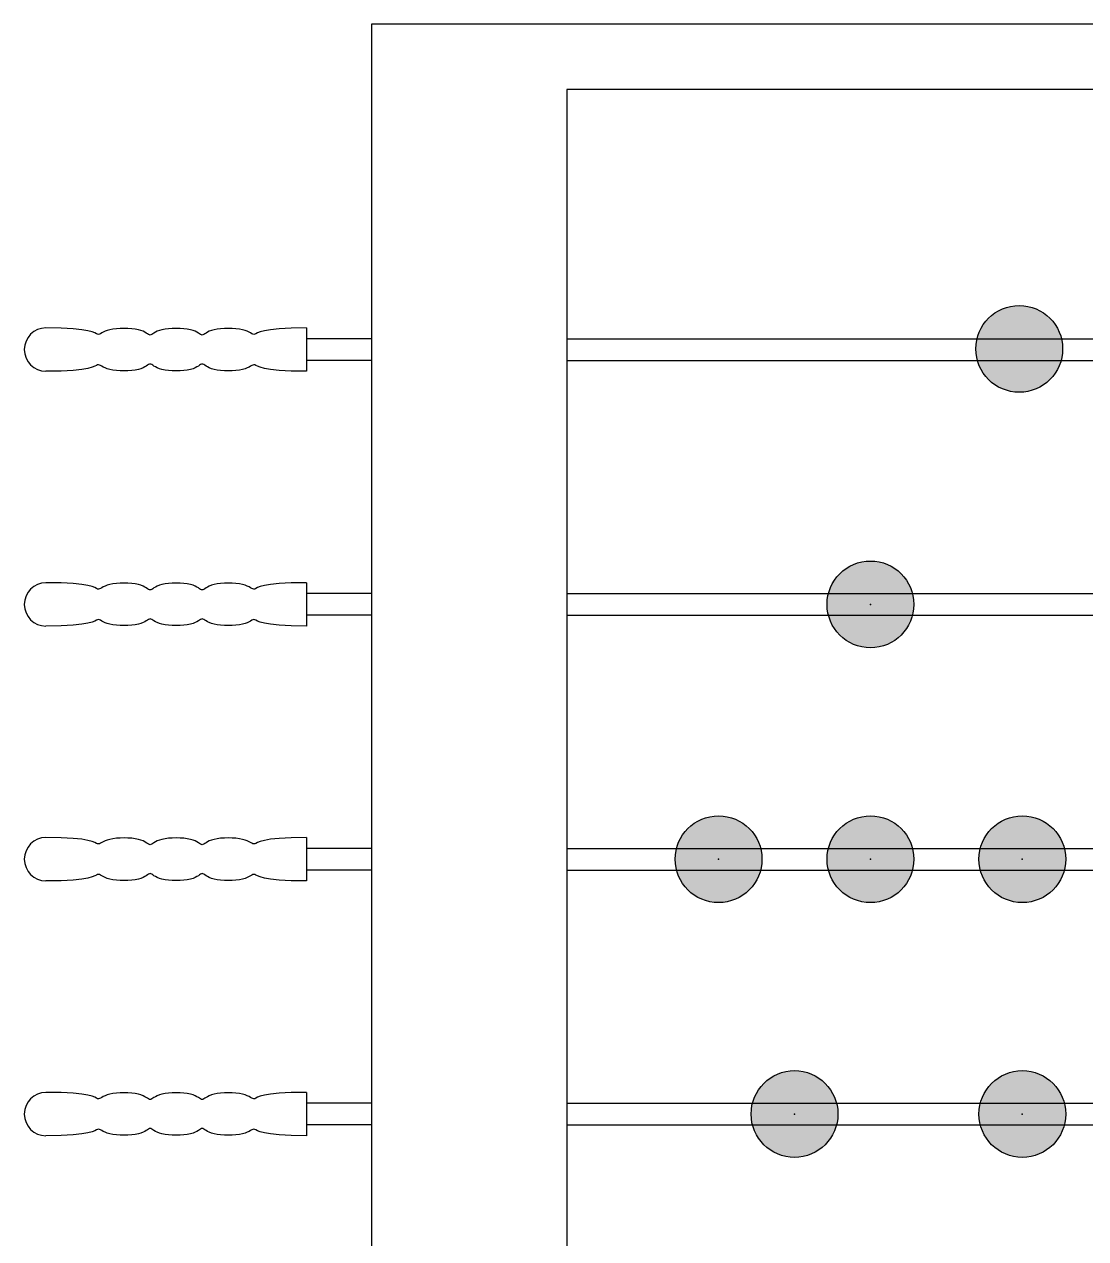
# Model space of a CAD drawing. Header units: centimetres. Extents: x 56177 to 99483, y 493 to 15482.
# Drawn here: x 60115.4 to 60180.7, y 1335.9 to 1410.6 of the extents above; entities that cross this region are included whole.
import ezdxf

# ---------------------------------------------------------------- set-up
doc = ezdxf.new("R2010")
doc.units = ezdxf.units.CM
doc.header["$MEASUREMENT"] = 0

# ---------------------------------------------------------------- blocks, each defined once
blk = doc.blocks.new('A$C40A54B49')
for points in [[(22.928, 47.516, 1), (22.928, 49.516, 1)], [(19.499, 41.625, 1), (19.499, 43.625, 1)], [(15.999, 35.75, 1), (15.999, 37.75, 1)], [(19.499, 35.75, 1), (19.499, 37.75, 1)], [(22.999, 35.75, 1), (22.999, 37.75, 1)], [(17.749, 29.875, 1), (17.749, 31.875, 1)], [(22.999, 29.875, 1), (22.999, 31.875, 1)]]:
    blk.add_hatch(color=256).paths.add_polyline_path(points)
for p, q in [((7.999, 56), (7.999, 0)), ((37.999, 56), (7.999, 56)), ((12.499, 54.5), (12.499, 1.5)), ((33.499, 54.5), (12.499, 54.5)), ((0.852, 48.995), (0.5, 49)), ((1.123, 48.98), (0.852, 48.995)), ((1.324, 48.959), (1.123, 48.98)), ((1.467, 48.935), (1.324, 48.959)), ((1.564, 48.909), (1.467, 48.935)), ((1.625, 48.886), (1.564, 48.909)), ((1.663, 48.866), (1.625, 48.886)), ((1.688, 48.854), (1.663, 48.866)), ((1.71, 48.851), (1.688, 48.854)), ((1.733, 48.856), (1.71, 48.851)), ((1.758, 48.867), (1.733, 48.856)), ((1.787, 48.883), (1.758, 48.867)), ((1.821, 48.902), (1.787, 48.883)), ((1.862, 48.922), (1.821, 48.902)), ((1.912, 48.941), (1.862, 48.922)), ((1.972, 48.958), (1.912, 48.941)), ((2.044, 48.972), (1.972, 48.958)), ((2.124, 48.982), (2.044, 48.972)), ((2.211, 48.988), (2.124, 48.982)), ((2.3, 48.99), (2.211, 48.988)), ((2.389, 48.988), (2.3, 48.99)), ((2.476, 48.982), (2.389, 48.988)), ((2.556, 48.972), (2.476, 48.982)), ((2.628, 48.958), (2.556, 48.972)), ((2.688, 48.941), (2.628, 48.958)), ((2.738, 48.921), (2.688, 48.941)), ((2.779, 48.9), (2.738, 48.921)), ((2.812, 48.88), (2.779, 48.9)), ((2.839, 48.862), (2.812, 48.88)), ((2.862, 48.847), (2.839, 48.862)), ((2.882, 48.837), (2.862, 48.847)), ((2.9, 48.833), (2.882, 48.837)), ((2.918, 48.837), (2.9, 48.833)), ((2.938, 48.847), (2.918, 48.837)), ((2.961, 48.862), (2.938, 48.847)), ((2.988, 48.88), (2.961, 48.862)), ((3.021, 48.9), (2.988, 48.88)), ((3.062, 48.921), (3.021, 48.9)), ((3.112, 48.941), (3.062, 48.921)), ((3.172, 48.958), (3.112, 48.941)), ((3.244, 48.972), (3.172, 48.958)), ((3.324, 48.982), (3.244, 48.972)), ((3.411, 48.988), (3.324, 48.982)), ((3.5, 48.99), (3.411, 48.988)), ((3.589, 48.988), (3.5, 48.99)), ((3.676, 48.982), (3.589, 48.988)), ((3.756, 48.972), (3.676, 48.982)), ((3.828, 48.958), (3.756, 48.972)), ((3.888, 48.941), (3.828, 48.958)), ((3.938, 48.921), (3.888, 48.941)), ((3.979, 48.9), (3.938, 48.921)), ((4.012, 48.88), (3.979, 48.9)), ((4.039, 48.862), (4.012, 48.88)), ((4.062, 48.847), (4.039, 48.862)), ((4.082, 48.837), (4.062, 48.847)), ((4.1, 48.833), (4.082, 48.837)), ((4.118, 48.837), (4.1, 48.833)), ((4.138, 48.847), (4.118, 48.837)), ((4.161, 48.862), (4.138, 48.847)), ((4.188, 48.88), (4.161, 48.862)), ((4.221, 48.9), (4.188, 48.88)), ((4.262, 48.921), (4.221, 48.9)), ((4.312, 48.941), (4.262, 48.921)), ((4.372, 48.958), (4.312, 48.941)), ((4.444, 48.972), (4.372, 48.958)), ((4.524, 48.982), (4.444, 48.972)), ((4.611, 48.988), (4.524, 48.982)), ((4.7, 48.99), (4.611, 48.988)), ((4.789, 48.988), (4.7, 48.99)), ((4.876, 48.982), (4.789, 48.988)), ((4.956, 48.972), (4.876, 48.982)), ((5.028, 48.958), (4.956, 48.972)), ((5.088, 48.941), (5.028, 48.958)), ((5.138, 48.922), (5.088, 48.941)), ((5.179, 48.902), (5.138, 48.922)), ((5.213, 48.883), (5.179, 48.902)), ((5.242, 48.867), (5.213, 48.883)), ((5.267, 48.856), (5.242, 48.867)), ((5.29, 48.851), (5.267, 48.856)), ((5.312, 48.854), (5.29, 48.851)), ((5.337, 48.866), (5.312, 48.854)), ((5.375, 48.886), (5.337, 48.866)), ((5.436, 48.909), (5.375, 48.886)), ((5.533, 48.935), (5.436, 48.909)), ((5.676, 48.959), (5.533, 48.935)), ((5.877, 48.98), (5.676, 48.959)), ((6.148, 48.995), (5.877, 48.98)), ((6.5, 49), (6.148, 48.995)), ((6.5, 49), (6.5, 48)), ((7.999, 48.75), (6.5, 48.75)), ((12.499, 48.75), (33.499, 48.75)), ((2.882, 48.163), (2.862, 48.153)), ((2.9, 48.167), (2.882, 48.163)), ((2.918, 48.163), (2.9, 48.167)), ((2.938, 48.153), (2.918, 48.163)), ((4.082, 48.163), (4.062, 48.153)), ((4.1, 48.167), (4.082, 48.163)), ((4.118, 48.163), (4.1, 48.167)), ((4.138, 48.153), (4.118, 48.163)), ((7.999, 48.25), (6.5, 48.25)), ((12.499, 48.25), (33.499, 48.25)), ((0.852, 48.005), (0.5, 48)), ((1.123, 48.02), (0.852, 48.005)), ((1.324, 48.041), (1.123, 48.02)), ((1.467, 48.065), (1.324, 48.041)), ((1.564, 48.091), (1.467, 48.065)), ((1.625, 48.114), (1.564, 48.091)), ((1.663, 48.134), (1.625, 48.114)), ((1.688, 48.146), (1.663, 48.134)), ((1.71, 48.149), (1.688, 48.146)), ((1.733, 48.144), (1.71, 48.149)), ((1.758, 48.133), (1.733, 48.144)), ((1.787, 48.117), (1.758, 48.133)), ((1.821, 48.098), (1.787, 48.117)), ((1.862, 48.078), (1.821, 48.098)), ((1.912, 48.059), (1.862, 48.078)), ((1.972, 48.042), (1.912, 48.059)), ((2.044, 48.028), (1.972, 48.042)), ((2.124, 48.018), (2.044, 48.028)), ((2.211, 48.012), (2.124, 48.018)), ((2.3, 48.01), (2.211, 48.012)), ((2.389, 48.012), (2.3, 48.01)), ((2.476, 48.018), (2.389, 48.012)), ((2.556, 48.028), (2.476, 48.018)), ((2.628, 48.042), (2.556, 48.028)), ((2.688, 48.059), (2.628, 48.042)), ((2.738, 48.079), (2.688, 48.059)), ((2.779, 48.1), (2.738, 48.079)), ((2.812, 48.12), (2.779, 48.1)), ((2.839, 48.138), (2.812, 48.12)), ((2.862, 48.153), (2.839, 48.138)), ((2.961, 48.138), (2.938, 48.153)), ((2.988, 48.12), (2.961, 48.138)), ((3.021, 48.1), (2.988, 48.12)), ((3.062, 48.079), (3.021, 48.1)), ((3.112, 48.059), (3.062, 48.079)), ((3.172, 48.042), (3.112, 48.059)), ((3.244, 48.028), (3.172, 48.042)), ((3.324, 48.018), (3.244, 48.028)), ((3.411, 48.012), (3.324, 48.018)), ((3.5, 48.01), (3.411, 48.012)), ((3.589, 48.012), (3.5, 48.01)), ((3.676, 48.018), (3.589, 48.012)), ((3.756, 48.028), (3.676, 48.018)), ((3.828, 48.042), (3.756, 48.028)), ((3.888, 48.059), (3.828, 48.042)), ((3.938, 48.079), (3.888, 48.059)), ((3.979, 48.1), (3.938, 48.079)), ((4.012, 48.12), (3.979, 48.1)), ((4.039, 48.138), (4.012, 48.12)), ((4.062, 48.153), (4.039, 48.138)), ((4.161, 48.138), (4.138, 48.153)), ((4.188, 48.12), (4.161, 48.138)), ((4.221, 48.1), (4.188, 48.12)), ((4.262, 48.079), (4.221, 48.1)), ((4.312, 48.059), (4.262, 48.079)), ((4.372, 48.042), (4.312, 48.059)), ((4.444, 48.028), (4.372, 48.042)), ((4.524, 48.018), (4.444, 48.028)), ((4.611, 48.012), (4.524, 48.018)), ((4.7, 48.01), (4.611, 48.012)), ((4.789, 48.012), (4.7, 48.01)), ((4.876, 48.018), (4.789, 48.012)), ((4.956, 48.028), (4.876, 48.018)), ((5.028, 48.042), (4.956, 48.028)), ((5.088, 48.059), (5.028, 48.042)), ((5.138, 48.078), (5.088, 48.059)), ((5.179, 48.098), (5.138, 48.078)), ((5.213, 48.117), (5.179, 48.098)), ((5.242, 48.133), (5.213, 48.117)), ((5.267, 48.144), (5.242, 48.133)), ((5.29, 48.149), (5.267, 48.144)), ((5.312, 48.146), (5.29, 48.149)), ((5.337, 48.134), (5.312, 48.146)), ((5.375, 48.114), (5.337, 48.134)), ((5.436, 48.091), (5.375, 48.114)), ((5.533, 48.065), (5.436, 48.091)), ((5.676, 48.041), (5.533, 48.065)), ((5.877, 48.02), (5.676, 48.041)), ((6.148, 48.005), (5.877, 48.02)), ((6.5, 48), (6.148, 48.005)), ((0.852, 43.12), (0.5, 43.125)), ((6.5, 43.125), (6.148, 43.12)), ((6.5, 43.125), (6.5, 42.125)), ((1.123, 43.105), (0.852, 43.12)), ((1.324, 43.084), (1.123, 43.105)), ((1.467, 43.06), (1.324, 43.084)), ((1.564, 43.034), (1.467, 43.06)), ((1.625, 43.011), (1.564, 43.034)), ((1.663, 42.991), (1.625, 43.011)), ((1.688, 42.979), (1.663, 42.991)), ((1.71, 42.976), (1.688, 42.979)), ((1.733, 42.981), (1.71, 42.976)), ((1.758, 42.992), (1.733, 42.981)), ((1.787, 43.008), (1.758, 42.992)), ((1.821, 43.027), (1.787, 43.008)), ((1.862, 43.047), (1.821, 43.027)), ((1.912, 43.066), (1.862, 43.047)), ((1.972, 43.083), (1.912, 43.066)), ((2.044, 43.097), (1.972, 43.083)), ((2.124, 43.107), (2.044, 43.097)), ((2.211, 43.113), (2.124, 43.107)), ((2.3, 43.115), (2.211, 43.113)), ((2.389, 43.113), (2.3, 43.115)), ((2.476, 43.107), (2.389, 43.113)), ((2.556, 43.097), (2.476, 43.107)), ((2.628, 43.083), (2.556, 43.097)), ((2.688, 43.066), (2.628, 43.083)), ((2.738, 43.046), (2.688, 43.066)), ((2.779, 43.025), (2.738, 43.046)), ((2.812, 43.005), (2.779, 43.025)), ((2.839, 42.987), (2.812, 43.005)), ((2.862, 42.972), (2.839, 42.987)), ((2.882, 42.962), (2.862, 42.972)), ((2.9, 42.958), (2.882, 42.962)), ((2.918, 42.962), (2.9, 42.958)), ((2.938, 42.972), (2.918, 42.962)), ((2.961, 42.987), (2.938, 42.972)), ((2.988, 43.005), (2.961, 42.987)), ((3.021, 43.025), (2.988, 43.005)), ((3.062, 43.046), (3.021, 43.025)), ((3.112, 43.066), (3.062, 43.046)), ((3.172, 43.083), (3.112, 43.066)), ((3.244, 43.097), (3.172, 43.083)), ((3.324, 43.107), (3.244, 43.097)), ((3.411, 43.113), (3.324, 43.107)), ((3.5, 43.115), (3.411, 43.113)), ((3.589, 43.113), (3.5, 43.115)), ((3.676, 43.107), (3.589, 43.113)), ((3.756, 43.097), (3.676, 43.107)), ((3.828, 43.083), (3.756, 43.097)), ((3.888, 43.066), (3.828, 43.083)), ((3.938, 43.046), (3.888, 43.066)), ((3.979, 43.025), (3.938, 43.046)), ((4.012, 43.005), (3.979, 43.025)), ((4.039, 42.987), (4.012, 43.005)), ((4.062, 42.972), (4.039, 42.987)), ((4.082, 42.962), (4.062, 42.972)), ((4.1, 42.958), (4.082, 42.962)), ((4.118, 42.962), (4.1, 42.958)), ((4.138, 42.972), (4.118, 42.962)), ((4.161, 42.987), (4.138, 42.972)), ((4.188, 43.005), (4.161, 42.987)), ((4.221, 43.025), (4.188, 43.005)), ((4.262, 43.046), (4.221, 43.025)), ((4.312, 43.066), (4.262, 43.046)), ((4.372, 43.083), (4.312, 43.066)), ((4.444, 43.097), (4.372, 43.083)), ((4.524, 43.107), (4.444, 43.097)), ((4.611, 43.113), (4.524, 43.107)), ((4.7, 43.115), (4.611, 43.113)), ((4.789, 43.113), (4.7, 43.115)), ((4.876, 43.107), (4.789, 43.113)), ((4.956, 43.097), (4.876, 43.107)), ((5.028, 43.083), (4.956, 43.097)), ((5.088, 43.066), (5.028, 43.083)), ((5.138, 43.047), (5.088, 43.066)), ((5.179, 43.027), (5.138, 43.047)), ((5.213, 43.008), (5.179, 43.027)), ((5.242, 42.992), (5.213, 43.008)), ((5.267, 42.981), (5.242, 42.992)), ((5.29, 42.976), (5.267, 42.981)), ((5.312, 42.979), (5.29, 42.976)), ((5.337, 42.991), (5.312, 42.979)), ((5.375, 43.011), (5.337, 42.991)), ((5.436, 43.034), (5.375, 43.011)), ((5.533, 43.06), (5.436, 43.034)), ((5.676, 43.084), (5.533, 43.06)), ((5.877, 43.105), (5.676, 43.084)), ((6.148, 43.12), (5.877, 43.105)), ((7.999, 42.875), (6.5, 42.875)), ((12.499, 42.875), (33.499, 42.875)), ((2.882, 42.288), (2.862, 42.278)), ((2.9, 42.292), (2.882, 42.288)), ((2.918, 42.288), (2.9, 42.292)), ((2.938, 42.278), (2.918, 42.288)), ((4.082, 42.288), (4.062, 42.278)), ((4.1, 42.292), (4.082, 42.288)), ((4.118, 42.288), (4.1, 42.292)), ((4.138, 42.278), (4.118, 42.288)), ((7.999, 42.375), (6.5, 42.375)), ((12.499, 42.375), (33.499, 42.375)), ((0.852, 42.13), (0.5, 42.125)), ((1.123, 42.145), (0.852, 42.13)), ((1.324, 42.166), (1.123, 42.145)), ((1.467, 42.19), (1.324, 42.166)), ((1.564, 42.216), (1.467, 42.19)), ((1.625, 42.239), (1.564, 42.216)), ((1.663, 42.259), (1.625, 42.239)), ((1.688, 42.271), (1.663, 42.259)), ((1.71, 42.274), (1.688, 42.271)), ((1.733, 42.269), (1.71, 42.274)), ((1.758, 42.258), (1.733, 42.269)), ((1.787, 42.242), (1.758, 42.258)), ((1.821, 42.223), (1.787, 42.242)), ((1.862, 42.203), (1.821, 42.223)), ((1.912, 42.184), (1.862, 42.203)), ((1.972, 42.167), (1.912, 42.184)), ((2.044, 42.153), (1.972, 42.167)), ((2.124, 42.143), (2.044, 42.153)), ((2.211, 42.137), (2.124, 42.143)), ((2.3, 42.135), (2.211, 42.137)), ((2.389, 42.137), (2.3, 42.135)), ((2.476, 42.143), (2.389, 42.137)), ((2.556, 42.153), (2.476, 42.143)), ((2.628, 42.167), (2.556, 42.153)), ((2.688, 42.184), (2.628, 42.167)), ((2.738, 42.204), (2.688, 42.184)), ((2.779, 42.225), (2.738, 42.204)), ((2.812, 42.245), (2.779, 42.225)), ((2.839, 42.263), (2.812, 42.245)), ((2.862, 42.278), (2.839, 42.263)), ((2.961, 42.263), (2.938, 42.278)), ((2.988, 42.245), (2.961, 42.263)), ((3.021, 42.225), (2.988, 42.245)), ((3.062, 42.204), (3.021, 42.225)), ((3.112, 42.184), (3.062, 42.204)), ((3.172, 42.167), (3.112, 42.184)), ((3.244, 42.153), (3.172, 42.167)), ((3.324, 42.143), (3.244, 42.153)), ((3.411, 42.137), (3.324, 42.143)), ((3.5, 42.135), (3.411, 42.137)), ((3.589, 42.137), (3.5, 42.135)), ((3.676, 42.143), (3.589, 42.137)), ((3.756, 42.153), (3.676, 42.143)), ((3.828, 42.167), (3.756, 42.153)), ((3.888, 42.184), (3.828, 42.167)), ((3.938, 42.204), (3.888, 42.184)), ((3.979, 42.225), (3.938, 42.204)), ((4.012, 42.245), (3.979, 42.225)), ((4.039, 42.263), (4.012, 42.245)), ((4.062, 42.278), (4.039, 42.263)), ((4.161, 42.263), (4.138, 42.278)), ((4.188, 42.245), (4.161, 42.263)), ((4.221, 42.225), (4.188, 42.245)), ((4.262, 42.204), (4.221, 42.225)), ((4.312, 42.184), (4.262, 42.204)), ((4.372, 42.167), (4.312, 42.184)), ((4.444, 42.153), (4.372, 42.167)), ((4.524, 42.143), (4.444, 42.153)), ((4.611, 42.137), (4.524, 42.143)), ((4.7, 42.135), (4.611, 42.137)), ((4.789, 42.137), (4.7, 42.135)), ((4.876, 42.143), (4.789, 42.137)), ((4.956, 42.153), (4.876, 42.143)), ((5.028, 42.167), (4.956, 42.153)), ((5.088, 42.184), (5.028, 42.167)), ((5.138, 42.203), (5.088, 42.184)), ((5.179, 42.223), (5.138, 42.203)), ((5.213, 42.242), (5.179, 42.223)), ((5.242, 42.258), (5.213, 42.242)), ((5.267, 42.269), (5.242, 42.258)), ((5.29, 42.274), (5.267, 42.269)), ((5.312, 42.271), (5.29, 42.274)), ((5.337, 42.259), (5.312, 42.271)), ((5.375, 42.239), (5.337, 42.259)), ((5.436, 42.216), (5.375, 42.239)), ((5.533, 42.19), (5.436, 42.216)), ((5.676, 42.166), (5.533, 42.19)), ((5.877, 42.145), (5.676, 42.166)), ((6.148, 42.13), (5.877, 42.145)), ((6.5, 42.125), (6.148, 42.13)), ((0.852, 37.245), (0.5, 37.25)), ((1.123, 37.23), (0.852, 37.245)), ((6.148, 37.245), (5.877, 37.23)), ((6.5, 37.25), (6.148, 37.245)), ((6.5, 37.25), (6.5, 36.25)), ((1.324, 37.209), (1.123, 37.23)), ((1.467, 37.185), (1.324, 37.209)), ((1.564, 37.159), (1.467, 37.185)), ((1.625, 37.136), (1.564, 37.159)), ((1.663, 37.116), (1.625, 37.136)), ((1.688, 37.104), (1.663, 37.116)), ((1.71, 37.101), (1.688, 37.104)), ((1.733, 37.106), (1.71, 37.101)), ((1.758, 37.117), (1.733, 37.106)), ((1.787, 37.133), (1.758, 37.117)), ((1.821, 37.152), (1.787, 37.133)), ((1.862, 37.172), (1.821, 37.152)), ((1.912, 37.191), (1.862, 37.172)), ((1.972, 37.208), (1.912, 37.191)), ((2.044, 37.222), (1.972, 37.208)), ((2.124, 37.232), (2.044, 37.222)), ((2.211, 37.238), (2.124, 37.232)), ((2.3, 37.24), (2.211, 37.238)), ((2.389, 37.238), (2.3, 37.24)), ((2.476, 37.232), (2.389, 37.238)), ((2.556, 37.222), (2.476, 37.232)), ((2.628, 37.208), (2.556, 37.222)), ((2.688, 37.191), (2.628, 37.208)), ((2.738, 37.171), (2.688, 37.191)), ((2.779, 37.15), (2.738, 37.171)), ((2.812, 37.13), (2.779, 37.15)), ((2.839, 37.112), (2.812, 37.13)), ((2.862, 37.097), (2.839, 37.112)), ((2.882, 37.087), (2.862, 37.097)), ((2.9, 37.083), (2.882, 37.087)), ((2.918, 37.087), (2.9, 37.083)), ((2.938, 37.097), (2.918, 37.087)), ((2.961, 37.112), (2.938, 37.097)), ((2.988, 37.13), (2.961, 37.112)), ((3.021, 37.15), (2.988, 37.13)), ((3.062, 37.171), (3.021, 37.15)), ((3.112, 37.191), (3.062, 37.171)), ((3.172, 37.208), (3.112, 37.191)), ((3.244, 37.222), (3.172, 37.208)), ((3.324, 37.232), (3.244, 37.222)), ((3.411, 37.238), (3.324, 37.232)), ((3.5, 37.24), (3.411, 37.238)), ((3.589, 37.238), (3.5, 37.24)), ((3.676, 37.232), (3.589, 37.238)), ((3.756, 37.222), (3.676, 37.232)), ((3.828, 37.208), (3.756, 37.222)), ((3.888, 37.191), (3.828, 37.208)), ((3.938, 37.171), (3.888, 37.191)), ((3.979, 37.15), (3.938, 37.171)), ((4.012, 37.13), (3.979, 37.15)), ((4.039, 37.112), (4.012, 37.13)), ((4.062, 37.097), (4.039, 37.112)), ((4.082, 37.087), (4.062, 37.097)), ((4.1, 37.083), (4.082, 37.087)), ((4.118, 37.087), (4.1, 37.083)), ((4.138, 37.097), (4.118, 37.087)), ((4.161, 37.112), (4.138, 37.097)), ((4.188, 37.13), (4.161, 37.112)), ((4.221, 37.15), (4.188, 37.13)), ((4.262, 37.171), (4.221, 37.15)), ((4.312, 37.191), (4.262, 37.171)), ((4.372, 37.208), (4.312, 37.191)), ((4.444, 37.222), (4.372, 37.208)), ((4.524, 37.232), (4.444, 37.222)), ((4.611, 37.238), (4.524, 37.232)), ((4.7, 37.24), (4.611, 37.238)), ((4.789, 37.238), (4.7, 37.24)), ((4.876, 37.232), (4.789, 37.238)), ((4.956, 37.222), (4.876, 37.232)), ((5.028, 37.208), (4.956, 37.222)), ((5.088, 37.191), (5.028, 37.208)), ((5.138, 37.172), (5.088, 37.191)), ((5.179, 37.152), (5.138, 37.172)), ((5.213, 37.133), (5.179, 37.152)), ((5.242, 37.117), (5.213, 37.133)), ((5.267, 37.106), (5.242, 37.117)), ((5.29, 37.101), (5.267, 37.106)), ((5.312, 37.104), (5.29, 37.101)), ((5.337, 37.116), (5.312, 37.104)), ((5.375, 37.136), (5.337, 37.116)), ((5.436, 37.159), (5.375, 37.136)), ((5.533, 37.185), (5.436, 37.159)), ((5.676, 37.209), (5.533, 37.185)), ((5.877, 37.23), (5.676, 37.209)), ((7.999, 37), (6.5, 37)), ((12.499, 37), (33.499, 37)), ((2.862, 36.403), (2.839, 36.388)), ((2.882, 36.413), (2.862, 36.403)), ((2.9, 36.417), (2.882, 36.413)), ((2.918, 36.413), (2.9, 36.417)), ((2.938, 36.403), (2.918, 36.413)), ((2.961, 36.388), (2.938, 36.403)), ((4.062, 36.403), (4.039, 36.388)), ((4.082, 36.413), (4.062, 36.403)), ((4.1, 36.417), (4.082, 36.413)), ((4.118, 36.413), (4.1, 36.417)), ((4.138, 36.403), (4.118, 36.413)), ((4.161, 36.388), (4.138, 36.403)), ((7.999, 36.5), (6.5, 36.5)), ((12.499, 36.5), (33.499, 36.5)), ((0.852, 36.255), (0.5, 36.25)), ((1.123, 36.27), (0.852, 36.255)), ((1.324, 36.291), (1.123, 36.27)), ((1.467, 36.315), (1.324, 36.291)), ((1.564, 36.341), (1.467, 36.315)), ((1.625, 36.364), (1.564, 36.341)), ((1.663, 36.384), (1.625, 36.364)), ((1.688, 36.396), (1.663, 36.384)), ((1.71, 36.399), (1.688, 36.396)), ((1.733, 36.394), (1.71, 36.399)), ((1.758, 36.383), (1.733, 36.394)), ((1.787, 36.367), (1.758, 36.383)), ((1.821, 36.348), (1.787, 36.367)), ((1.862, 36.328), (1.821, 36.348)), ((1.912, 36.309), (1.862, 36.328)), ((1.972, 36.292), (1.912, 36.309)), ((2.044, 36.278), (1.972, 36.292)), ((2.124, 36.268), (2.044, 36.278)), ((2.211, 36.262), (2.124, 36.268)), ((2.3, 36.26), (2.211, 36.262)), ((2.389, 36.262), (2.3, 36.26)), ((2.476, 36.268), (2.389, 36.262)), ((2.556, 36.278), (2.476, 36.268)), ((2.628, 36.292), (2.556, 36.278)), ((2.688, 36.309), (2.628, 36.292)), ((2.738, 36.329), (2.688, 36.309)), ((2.779, 36.35), (2.738, 36.329)), ((2.812, 36.37), (2.779, 36.35)), ((2.839, 36.388), (2.812, 36.37)), ((2.988, 36.37), (2.961, 36.388)), ((3.021, 36.35), (2.988, 36.37)), ((3.062, 36.329), (3.021, 36.35)), ((3.112, 36.309), (3.062, 36.329)), ((3.172, 36.292), (3.112, 36.309)), ((3.244, 36.278), (3.172, 36.292)), ((3.324, 36.268), (3.244, 36.278)), ((3.411, 36.262), (3.324, 36.268)), ((3.5, 36.26), (3.411, 36.262)), ((3.589, 36.262), (3.5, 36.26)), ((3.676, 36.268), (3.589, 36.262)), ((3.756, 36.278), (3.676, 36.268)), ((3.828, 36.292), (3.756, 36.278)), ((3.888, 36.309), (3.828, 36.292)), ((3.938, 36.329), (3.888, 36.309)), ((3.979, 36.35), (3.938, 36.329)), ((4.012, 36.37), (3.979, 36.35)), ((4.039, 36.388), (4.012, 36.37)), ((4.188, 36.37), (4.161, 36.388)), ((4.221, 36.35), (4.188, 36.37)), ((4.262, 36.329), (4.221, 36.35)), ((4.312, 36.309), (4.262, 36.329)), ((4.372, 36.292), (4.312, 36.309)), ((4.444, 36.278), (4.372, 36.292)), ((4.524, 36.268), (4.444, 36.278)), ((4.611, 36.262), (4.524, 36.268)), ((4.7, 36.26), (4.611, 36.262)), ((4.789, 36.262), (4.7, 36.26)), ((4.876, 36.268), (4.789, 36.262)), ((4.956, 36.278), (4.876, 36.268)), ((5.028, 36.292), (4.956, 36.278)), ((5.088, 36.309), (5.028, 36.292)), ((5.138, 36.328), (5.088, 36.309)), ((5.179, 36.348), (5.138, 36.328)), ((5.213, 36.367), (5.179, 36.348)), ((5.242, 36.383), (5.213, 36.367)), ((5.267, 36.394), (5.242, 36.383)), ((5.29, 36.399), (5.267, 36.394)), ((5.312, 36.396), (5.29, 36.399)), ((5.337, 36.384), (5.312, 36.396)), ((5.375, 36.364), (5.337, 36.384)), ((5.436, 36.341), (5.375, 36.364)), ((5.533, 36.315), (5.436, 36.341)), ((5.676, 36.291), (5.533, 36.315)), ((5.877, 36.27), (5.676, 36.291)), ((6.148, 36.255), (5.877, 36.27)), ((6.5, 36.25), (6.148, 36.255)), ((0.852, 31.37), (0.5, 31.375)), ((1.123, 31.355), (0.852, 31.37)), ((2.211, 31.363), (2.124, 31.357)), ((2.3, 31.365), (2.211, 31.363)), ((2.389, 31.363), (2.3, 31.365)), ((2.476, 31.357), (2.389, 31.363)), ((3.411, 31.363), (3.324, 31.357)), ((3.5, 31.365), (3.411, 31.363)), ((3.589, 31.363), (3.5, 31.365)), ((3.676, 31.357), (3.589, 31.363)), ((4.611, 31.363), (4.524, 31.357)), ((4.7, 31.365), (4.611, 31.363)), ((4.789, 31.363), (4.7, 31.365)), ((4.876, 31.357), (4.789, 31.363)), ((6.148, 31.37), (5.877, 31.355)), ((6.5, 31.375), (6.148, 31.37)), ((6.5, 31.375), (6.5, 30.375)), ((1.324, 31.334), (1.123, 31.355)), ((1.467, 31.31), (1.324, 31.334)), ((1.564, 31.284), (1.467, 31.31)), ((1.625, 31.261), (1.564, 31.284)), ((1.663, 31.241), (1.625, 31.261)), ((1.688, 31.229), (1.663, 31.241)), ((1.71, 31.226), (1.688, 31.229)), ((1.733, 31.231), (1.71, 31.226)), ((1.758, 31.242), (1.733, 31.231)), ((1.787, 31.258), (1.758, 31.242)), ((1.821, 31.277), (1.787, 31.258)), ((1.862, 31.297), (1.821, 31.277)), ((1.912, 31.316), (1.862, 31.297)), ((1.972, 31.333), (1.912, 31.316)), ((2.044, 31.347), (1.972, 31.333)), ((2.124, 31.357), (2.044, 31.347)), ((2.556, 31.347), (2.476, 31.357)), ((2.628, 31.333), (2.556, 31.347)), ((2.688, 31.316), (2.628, 31.333)), ((2.738, 31.296), (2.688, 31.316)), ((2.779, 31.275), (2.738, 31.296)), ((2.812, 31.255), (2.779, 31.275)), ((2.839, 31.237), (2.812, 31.255)), ((2.862, 31.222), (2.839, 31.237)), ((2.882, 31.212), (2.862, 31.222)), ((2.9, 31.208), (2.882, 31.212)), ((2.918, 31.212), (2.9, 31.208)), ((2.938, 31.222), (2.918, 31.212)), ((2.961, 31.237), (2.938, 31.222)), ((2.988, 31.255), (2.961, 31.237)), ((3.021, 31.275), (2.988, 31.255)), ((3.062, 31.296), (3.021, 31.275)), ((3.112, 31.316), (3.062, 31.296)), ((3.172, 31.333), (3.112, 31.316)), ((3.244, 31.347), (3.172, 31.333)), ((3.324, 31.357), (3.244, 31.347)), ((3.756, 31.347), (3.676, 31.357)), ((3.828, 31.333), (3.756, 31.347)), ((3.888, 31.316), (3.828, 31.333)), ((3.938, 31.296), (3.888, 31.316)), ((3.979, 31.275), (3.938, 31.296)), ((4.012, 31.255), (3.979, 31.275)), ((4.039, 31.237), (4.012, 31.255)), ((4.062, 31.222), (4.039, 31.237)), ((4.082, 31.212), (4.062, 31.222)), ((4.1, 31.208), (4.082, 31.212)), ((4.118, 31.212), (4.1, 31.208)), ((4.138, 31.222), (4.118, 31.212)), ((4.161, 31.237), (4.138, 31.222)), ((4.188, 31.255), (4.161, 31.237)), ((4.221, 31.275), (4.188, 31.255)), ((4.262, 31.296), (4.221, 31.275)), ((4.312, 31.316), (4.262, 31.296)), ((4.372, 31.333), (4.312, 31.316)), ((4.444, 31.347), (4.372, 31.333)), ((4.524, 31.357), (4.444, 31.347)), ((4.956, 31.347), (4.876, 31.357)), ((5.028, 31.333), (4.956, 31.347)), ((5.088, 31.316), (5.028, 31.333)), ((5.138, 31.297), (5.088, 31.316)), ((5.179, 31.277), (5.138, 31.297)), ((5.213, 31.258), (5.179, 31.277)), ((5.242, 31.242), (5.213, 31.258)), ((5.267, 31.231), (5.242, 31.242)), ((5.29, 31.226), (5.267, 31.231)), ((5.312, 31.229), (5.29, 31.226)), ((5.337, 31.241), (5.312, 31.229)), ((5.375, 31.261), (5.337, 31.241)), ((5.436, 31.284), (5.375, 31.261)), ((5.533, 31.31), (5.436, 31.284)), ((5.676, 31.334), (5.533, 31.31)), ((5.877, 31.355), (5.676, 31.334)), ((7.999, 31.125), (6.5, 31.125)), ((12.499, 31.125), (33.499, 31.125)), ((1.688, 30.521), (1.663, 30.509)), ((1.71, 30.524), (1.688, 30.521)), ((1.733, 30.519), (1.71, 30.524)), ((2.862, 30.528), (2.839, 30.513)), ((2.882, 30.538), (2.862, 30.528)), ((2.9, 30.542), (2.882, 30.538)), ((2.918, 30.538), (2.9, 30.542)), ((2.938, 30.528), (2.918, 30.538)), ((2.961, 30.513), (2.938, 30.528)), ((4.062, 30.528), (4.039, 30.513)), ((4.082, 30.538), (4.062, 30.528)), ((4.1, 30.542), (4.082, 30.538)), ((4.118, 30.538), (4.1, 30.542)), ((4.138, 30.528), (4.118, 30.538)), ((4.161, 30.513), (4.138, 30.528)), ((5.29, 30.524), (5.267, 30.519)), ((5.312, 30.521), (5.29, 30.524)), ((5.337, 30.509), (5.312, 30.521)), ((7.999, 30.625), (6.5, 30.625)), ((12.499, 30.625), (33.499, 30.625)), ((0.852, 30.38), (0.5, 30.375)), ((1.123, 30.395), (0.852, 30.38)), ((1.324, 30.416), (1.123, 30.395)), ((1.467, 30.44), (1.324, 30.416)), ((1.564, 30.466), (1.467, 30.44)), ((1.625, 30.489), (1.564, 30.466)), ((1.663, 30.509), (1.625, 30.489)), ((1.758, 30.508), (1.733, 30.519)), ((1.787, 30.492), (1.758, 30.508)), ((1.821, 30.473), (1.787, 30.492)), ((1.862, 30.453), (1.821, 30.473)), ((1.912, 30.434), (1.862, 30.453)), ((1.972, 30.417), (1.912, 30.434)), ((2.044, 30.403), (1.972, 30.417)), ((2.124, 30.393), (2.044, 30.403)), ((2.211, 30.387), (2.124, 30.393)), ((2.3, 30.385), (2.211, 30.387)), ((2.389, 30.387), (2.3, 30.385)), ((2.476, 30.393), (2.389, 30.387)), ((2.556, 30.403), (2.476, 30.393)), ((2.628, 30.417), (2.556, 30.403)), ((2.688, 30.434), (2.628, 30.417)), ((2.738, 30.454), (2.688, 30.434)), ((2.779, 30.475), (2.738, 30.454)), ((2.812, 30.495), (2.779, 30.475)), ((2.839, 30.513), (2.812, 30.495)), ((2.988, 30.495), (2.961, 30.513)), ((3.021, 30.475), (2.988, 30.495)), ((3.062, 30.454), (3.021, 30.475)), ((3.112, 30.434), (3.062, 30.454)), ((3.172, 30.417), (3.112, 30.434)), ((3.244, 30.403), (3.172, 30.417)), ((3.324, 30.393), (3.244, 30.403)), ((3.411, 30.387), (3.324, 30.393)), ((3.5, 30.385), (3.411, 30.387)), ((3.589, 30.387), (3.5, 30.385)), ((3.676, 30.393), (3.589, 30.387)), ((3.756, 30.403), (3.676, 30.393)), ((3.828, 30.417), (3.756, 30.403)), ((3.888, 30.434), (3.828, 30.417)), ((3.938, 30.454), (3.888, 30.434)), ((3.979, 30.475), (3.938, 30.454)), ((4.012, 30.495), (3.979, 30.475)), ((4.039, 30.513), (4.012, 30.495)), ((4.188, 30.495), (4.161, 30.513)), ((4.221, 30.475), (4.188, 30.495)), ((4.262, 30.454), (4.221, 30.475)), ((4.312, 30.434), (4.262, 30.454)), ((4.372, 30.417), (4.312, 30.434)), ((4.444, 30.403), (4.372, 30.417)), ((4.524, 30.393), (4.444, 30.403)), ((4.611, 30.387), (4.524, 30.393)), ((4.7, 30.385), (4.611, 30.387)), ((4.789, 30.387), (4.7, 30.385)), ((4.876, 30.393), (4.789, 30.387)), ((4.956, 30.403), (4.876, 30.393)), ((5.028, 30.417), (4.956, 30.403)), ((5.088, 30.434), (5.028, 30.417)), ((5.138, 30.453), (5.088, 30.434)), ((5.179, 30.473), (5.138, 30.453)), ((5.213, 30.492), (5.179, 30.473)), ((5.242, 30.508), (5.213, 30.492)), ((5.267, 30.519), (5.242, 30.508)), ((5.375, 30.489), (5.337, 30.509)), ((5.436, 30.466), (5.375, 30.489)), ((5.533, 30.44), (5.436, 30.466)), ((5.676, 30.416), (5.533, 30.44)), ((5.877, 30.395), (5.676, 30.416)), ((6.148, 30.38), (5.877, 30.395)), ((6.5, 30.375), (6.148, 30.38))]:
    blk.add_line(p, q)
for centre in [(22.928, 48.516), (19.499, 42.625), (15.999, 36.75), (19.499, 36.75), (22.999, 36.75), (17.749, 30.875), (22.999, 30.875)]:
    blk.add_circle(centre, 1)
for centre in [(0.5, 48.5), (0.5, 42.625), (0.5, 36.75), (0.5, 30.875)]:
    blk.add_arc(centre, 0.5, 90, 270)
for p in [(19.499, 42.625), (15.999, 36.75), (19.499, 36.75), (22.999, 36.75), (17.749, 30.875), (22.999, 30.875)]:
    blk.add_point(p)

msp = doc.modelspace()

# ---------------------------------------------------------------- block references
at = {"xscale": 2.666666666664241, "yscale": 2.666666666664241, "zscale": 2.666666666664241}
msp.add_blockref('A$C40A54B49', (60115.447, 1261.279), dxfattribs=at)

doc.saveas('drawing.dxf')
